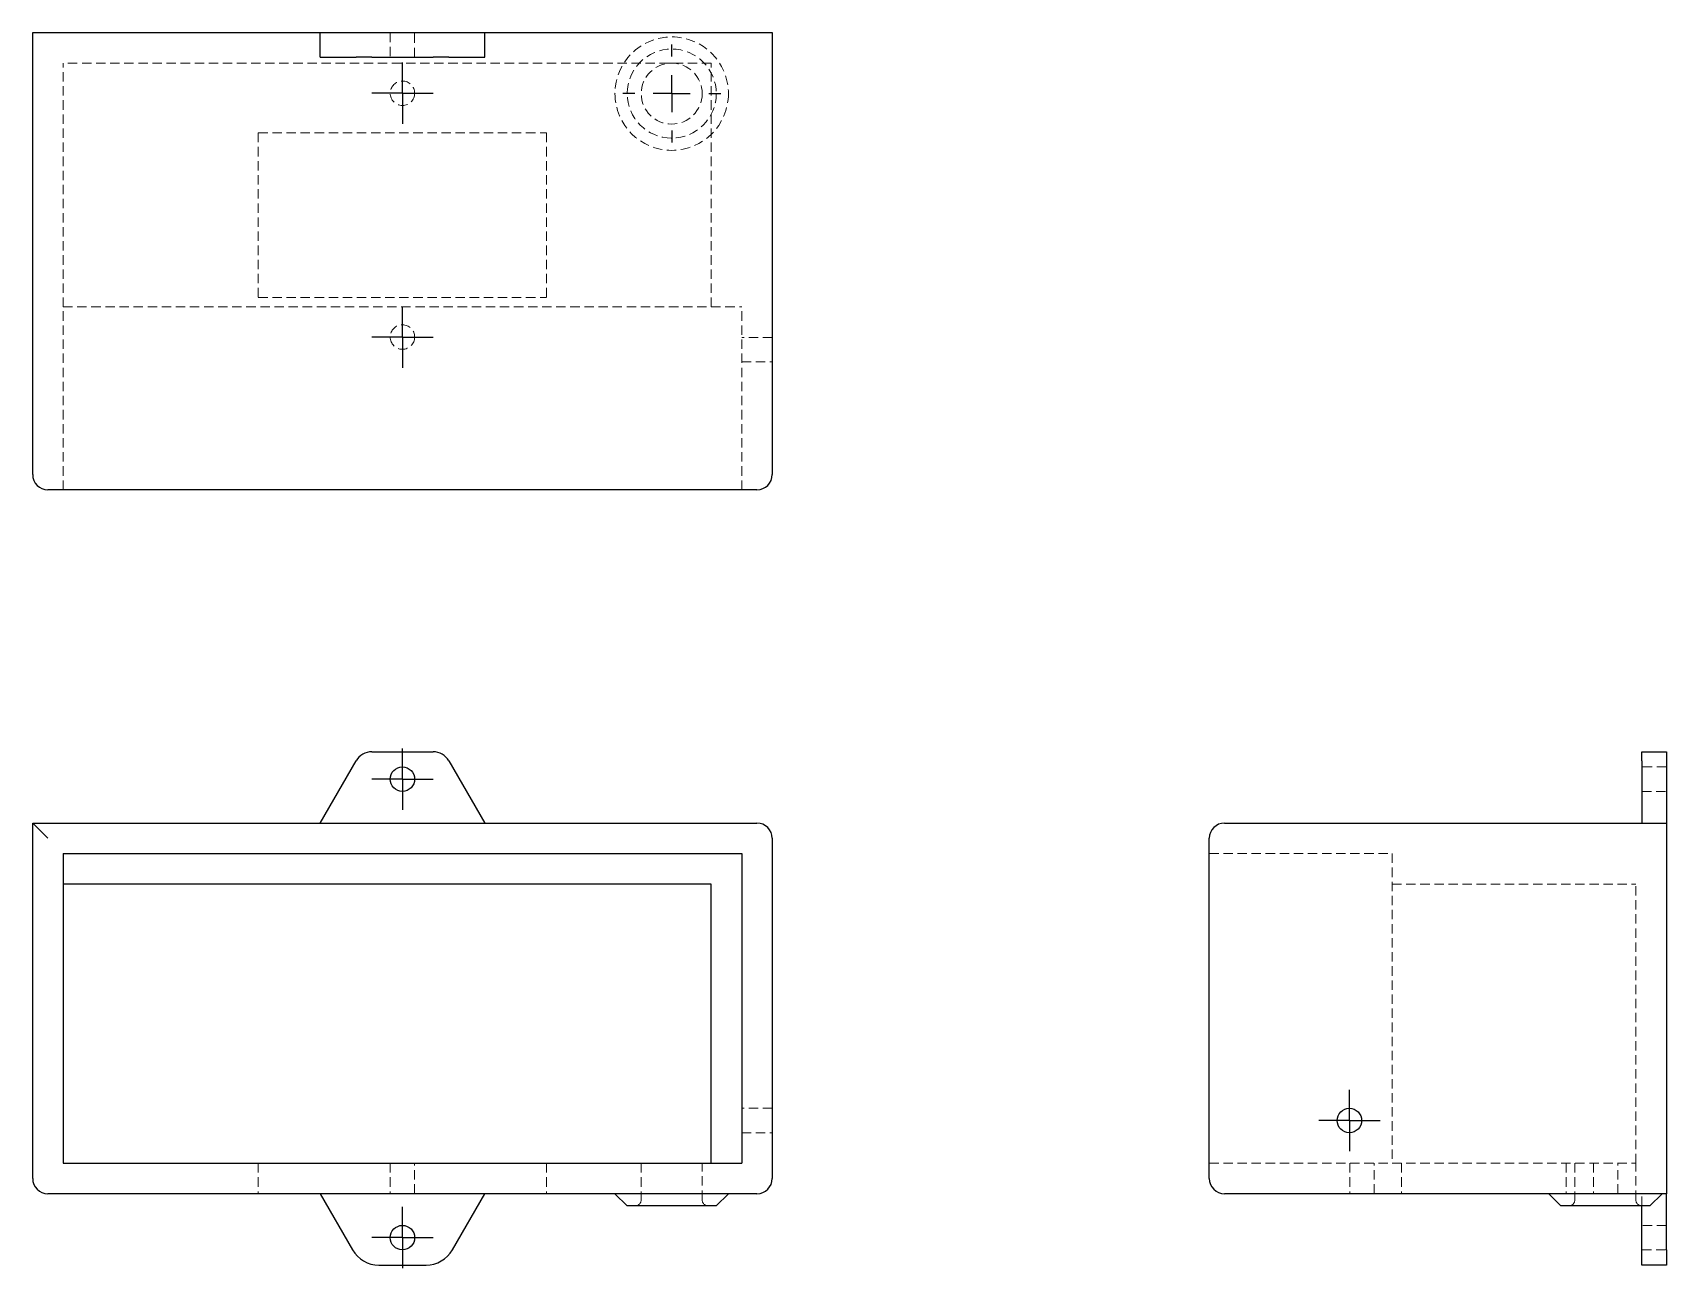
# Model space of a CAD drawing. Header units: millimetres. Extents: x 33 to 254, y 22 to 189.
import ezdxf

# ---------------------------------------------------------------- set-up
doc = ezdxf.new("R2010")
doc.units = ezdxf.units.MM
doc.linetypes.add('HIDDEN', pattern=[1.905, 1.27, -0.635])
doc.layers.add('10', color=7, linetype='Continuous')

# ---------------------------------------------------------------- blocks, each defined once
blk = doc.blocks.new('SW_CENTERMARKSYMBOL_0')
at = {"layer": '10', "color": 0}
for p, q in [((0, 2.5), (0, 4.15)), ((0, 0), (0, 2.5)), ((-2.5, 0), (-4.15, 0)), ((0, 0), (-2.5, 0)), ((0, 0), (0, -2.5)), ((0, 0), (2.5, 0)), ((2.5, 0), (4.15, 0)), ((0, -2.5), (0, -4.15))]:
    blk.add_line(p, q, dxfattribs=at)
blk = doc.blocks.new('SW_CENTERMARKSYMBOL_1')
at = {"layer": '10', "color": 0}
for p, q in [((0, 2.5), (0, 4.15)), ((0, 0), (0, 2.5)), ((-2.5, 0), (-4.15, 0)), ((0, 0), (-2.5, 0)), ((0, 0), (0, -2.5)), ((0, 0), (2.5, 0)), ((2.5, 0), (4.15, 0)), ((0, -2.5), (0, -4.15))]:
    blk.add_line(p, q, dxfattribs=at)
blk = doc.blocks.new('SW_CENTERMARKSYMBOL_2')
at = {"layer": '10', "color": 0}
for p, q in [((0, 2.5), (0, 4.15)), ((0, 0), (0, 2.5)), ((-2.5, 0), (-4.15, 0)), ((0, 0), (-2.5, 0)), ((0, 0), (0, -2.5)), ((0, 0), (2.5, 0)), ((2.5, 0), (4.15, 0)), ((0, -2.5), (0, -4.15))]:
    blk.add_line(p, q, dxfattribs=at)
blk = doc.blocks.new('SW_CENTERMARKSYMBOL_3')
at = {"layer": '10', "color": 0}
for p, q in [((0, 2.5), (0, 4.15)), ((0, 0), (0, 2.5)), ((-2.5, 0), (-4.15, 0)), ((0, 0), (-2.5, 0)), ((0, 0), (0, -2.5)), ((0, 0), (2.5, 0)), ((2.5, 0), (4.15, 0)), ((0, -2.5), (0, -4.15))]:
    blk.add_line(p, q, dxfattribs=at)
blk = doc.blocks.new('SW_CENTERMARKSYMBOL_4')
at = {"layer": '10', "color": 0}
for p, q in [((0, 5), (0, 6.62)), ((0, 0), (0, 2.5)), ((-5, 0), (-6.62, 0)), ((0, 0), (-2.5, 0)), ((0, 0), (0, -2.5)), ((0, 0), (2.5, 0)), ((5, 0), (6.62, 0)), ((0, -5), (0, -6.62))]:
    blk.add_line(p, q, dxfattribs=at)
blk = doc.blocks.new('SW_CENTERMARKSYMBOL_5')
at = {"layer": '10', "color": 0}
for p, q in [((0, 2.5), (0, 4.15)), ((0, 0), (0, 2.5)), ((-2.5, 0), (-4.15, 0)), ((0, 0), (-2.5, 0)), ((0, 0), (0, -2.5)), ((0, 0), (2.5, 0)), ((2.5, 0), (4.15, 0)), ((0, -2.5), (0, -4.15))]:
    blk.add_line(p, q, dxfattribs=at)

msp = doc.modelspace()

# ---------------------------------------------------------------- linework, layer by layer
at = {"color": 7, "linetype": 'Continuous', "lineweight": 25}
for p, q in [((33, 129.16), (33, 188.9)), ((33, 188.9), (71.86, 188.9)), ((71.86, 185.6), (71.86, 188.9)), ((71.86, 188.9), (76.72, 188.9)), ((76.72, 188.9), (78.86, 188.9)), ((78.86, 188.9), (87.14, 188.9)), ((87.14, 188.9), (89.28, 188.9)), ((89.28, 188.9), (94.14, 188.9)), ((94.14, 185.6), (94.14, 188.9)), ((94.14, 188.9), (130.94, 188.9)), ((130.94, 188.9), (133, 188.9)), ((133, 188.9), (133, 129.16)), ((71.86, 185.6), (76.72, 185.6)), ((78.86, 185.6), (76.72, 185.6)), ((78.86, 185.6), (87.14, 185.6)), ((89.28, 185.6), (87.14, 185.6)), ((89.28, 185.6), (94.14, 185.6)), ((130.94, 127.1), (35.06, 127.1)), ((78.86, 91.7), (87.14, 91.7)), ((250.6, 91.7), (253.9, 91.7)), ((250.6, 90.46), (250.6, 91.7)), ((253.9, 91.7), (253.9, 90.46)), ((71.86, 82.05), (76.72, 90.46)), ((89.28, 90.46), (94.14, 82.05)), ((250.6, 90.46), (250.6, 82.05)), ((253.9, 90.46), (253.9, 82.05)), ((33, 34.01), (33, 82.05)), ((35.06, 79.99), (33, 82.05)), ((33, 82.05), (130.94, 82.05)), ((194.16, 82.05), (253.9, 82.05)), ((253.9, 82.05), (253.9, 79.99)), ((133, 79.99), (133, 34.01)), ((192.1, 34.01), (192.1, 79.99)), ((253.9, 79.99), (253.9, 34.01)), ((37.12, 77.93), (128.88, 77.93)), ((37.12, 77.93), (37.12, 36.07)), ((128.88, 77.93), (128.88, 36.07)), ((124.76, 73.81), (37.12, 73.81)), ((124.76, 36.07), (124.76, 73.81)), ((37.12, 36.07), (128.88, 36.07)), ((253.9, 34.01), (253.9, 31.95)), ((130.94, 31.95), (35.06, 31.95)), ((71.86, 31.95), (76.24, 24.36)), ((89.76, 24.36), (94.14, 31.95)), ((111.74, 31.95), (113.38, 30.3)), ((125.43, 30.3), (127.08, 31.95)), ((253.9, 31.95), (194.16, 31.95)), ((237.99, 31.95), (239.63, 30.3)), ((251.68, 30.3), (253.33, 31.95)), ((253.9, 24.36), (253.9, 31.95)), ((125.43, 30.3), (113.38, 30.3)), ((245.66, 30.3), (239.63, 30.3)), ((251.68, 30.3), (245.66, 30.3)), ((250.6, 24.36), (250.6, 30.3)), ((250.6, 22.3), (250.6, 24.36)), ((253.9, 24.36), (253.9, 22.3)), ((79.81, 22.3), (86.19, 22.3)), ((253.9, 22.3), (250.6, 22.3))]:
    msp.add_line(p, q, dxfattribs=at)
at = {"color": 7, "linetype": 'HIDDEN', "lineweight": 18}
for p, q in [((81.35, 188.9), (81.35, 185.6)), ((84.65, 185.6), (84.65, 188.9)), ((124.76, 184.78), (37.12, 184.78)), ((37.12, 151.82), (37.12, 184.78)), ((124.76, 151.82), (124.76, 184.78)), ((63.51, 175.35), (102.49, 175.35)), ((63.51, 175.35), (63.51, 153.1)), ((102.49, 175.35), (102.49, 153.1)), ((63.51, 153.1), (102.49, 153.1)), ((37.12, 127.1), (37.12, 151.82)), ((37.12, 151.82), (128.88, 151.82)), ((128.88, 127.1), (128.88, 151.82)), ((133, 147.7), (128.88, 147.7)), ((128.88, 144.41), (133, 144.41)), ((253.9, 89.64), (250.6, 89.64)), ((250.6, 86.34), (253.9, 86.34)), ((192.1, 77.93), (216.82, 77.93)), ((216.82, 77.93), (216.82, 36.07)), ((216.82, 73.81), (249.78, 73.81)), ((249.78, 36.07), (249.78, 73.81)), ((133, 43.49), (128.88, 43.49)), ((128.88, 40.19), (133, 40.19)), ((63.51, 36.07), (63.51, 31.95)), ((81.35, 36.07), (81.35, 31.95)), ((84.65, 31.95), (84.65, 36.07)), ((102.49, 36.07), (102.49, 31.95)), ((115.29, 36.07), (115.29, 31.13)), ((123.53, 31.13), (123.53, 36.07)), ((192.1, 36.07), (216.82, 36.07)), ((211.1, 36.07), (211.1, 31.95)), ((214.4, 31.95), (214.4, 36.07)), ((216.82, 36.07), (249.78, 36.07)), ((218.1, 36.07), (218.1, 31.95)), ((240.35, 36.07), (240.35, 31.95)), ((241.54, 36.07), (241.54, 31.13)), ((244.06, 36.07), (244.06, 31.95)), ((247.35, 31.95), (247.35, 36.07)), ((249.78, 31.13), (249.78, 36.07)), ((250.6, 30.3), (250.6, 31.95)), ((253.9, 27.66), (250.6, 27.66)), ((250.6, 24.36), (253.9, 24.36))]:
    msp.add_line(p, q, dxfattribs=at)
for centre, radius in [((119.41, 180.66), 7.67), ((119.41, 180.66), 6.02), ((119.41, 180.66), 4.12), ((83, 180.71), 1.65), ((83, 147.75), 1.65)]:
    msp.add_circle(centre, radius, dxfattribs=at)
at = {"color": 7, "linetype": 'Continuous', "lineweight": 25}
for centre in [(83, 87.99), (211.05, 41.84), (83, 26.01)]:
    msp.add_circle(centre, 1.65, dxfattribs=at)
for centre, radius, start, end in [((35.06, 129.16), 2.06, 180, 270), ((130.94, 129.16), 2.06, 270, 0), ((78.86, 89.22), 2.47, 90, 150), ((87.14, 89.22), 2.47, 30, 90), ((130.94, 79.99), 2.06, 0, 90), ((194.16, 79.99), 2.06, 90, 180), ((35.06, 34.01), 2.06, 180, 270), ((130.94, 34.01), 2.06, 270, 0), ((194.16, 34.01), 2.06, 180, 270), ((79.81, 26.42), 4.12, 210, 270), ((86.19, 26.42), 4.12, 270, 330)]:
    msp.add_arc(centre, radius, start, end, dxfattribs=at)
at = {"color": 7, "linetype": 'HIDDEN', "lineweight": 18}
for centre, start, end in [((114.46, 31.13), 270, 0), ((124.35, 31.13), 180, 270), ((240.71, 31.13), 270, 0), ((250.6, 31.13), 180, 270)]:
    msp.add_arc(centre, 0.824, start, end, dxfattribs=at)

# ---------------------------------------------------------------- block references
at = {"layer": '10'}
for name, p in [('SW_CENTERMARKSYMBOL_4', (119.41, 180.66)), ('SW_CENTERMARKSYMBOL_3', (83, 180.71)), ('SW_CENTERMARKSYMBOL_2', (83, 147.75)), ('SW_CENTERMARKSYMBOL_1', (83, 87.99)), ('SW_CENTERMARKSYMBOL_5', (211.05, 41.84)), ('SW_CENTERMARKSYMBOL_0', (83, 26.01))]:
    msp.add_blockref(name, p, dxfattribs=at)

doc.saveas('drawing.dxf')
